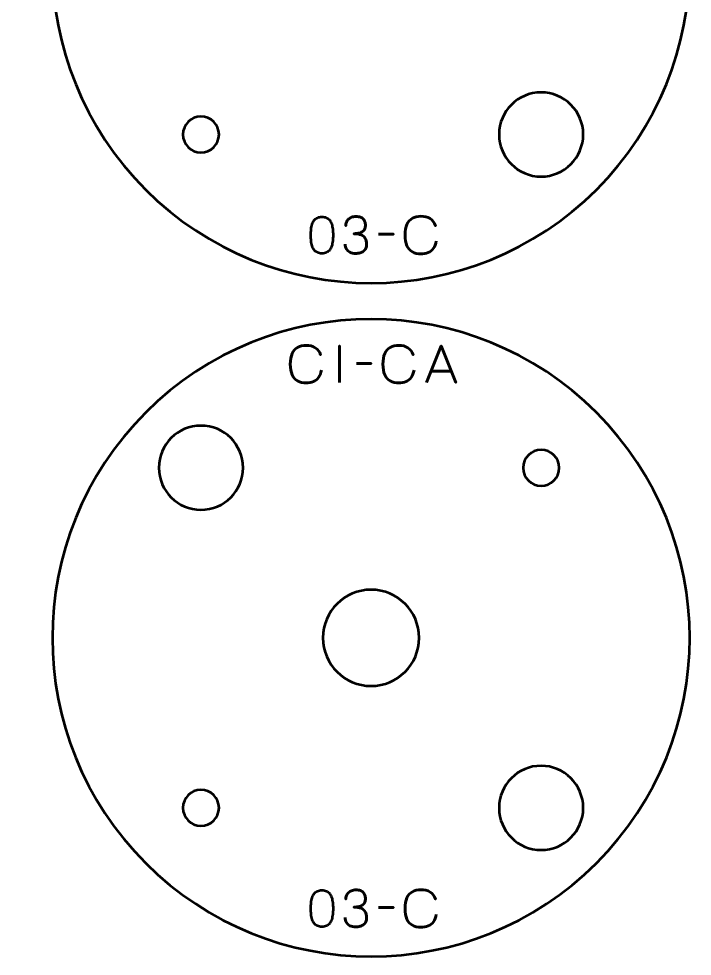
# Model space of a CAD drawing. Header units: centimetres. Extents: x -21 to 0, y -29.7 to 0.
# Drawn here: x -17.23 to -11.63, y -22.7 to -14.9 of the extents above; entities that cross this region are included whole.
import ezdxf

# ---------------------------------------------------------------- set-up
doc = ezdxf.new("R2010")
doc.units = ezdxf.units.CM
doc.header["$MEASUREMENT"] = 0
doc.layers.add('Layer 1', color=7, linetype='Continuous')

msp = doc.modelspace()

# ---------------------------------------------------------------- linework, layer by layer
at = {"layer": 'Layer 1', "color": 1, "lineweight": 53}
msp.add_open_spline([(-21.00003, -29.19995), (-21.00003, -29.19995), (-21.00003, -0.49992), (-21.00003, -0.49992), (-21.00003, -0.49992), (-21.00003, -0.22295), (-20.77694, 0.00004), (-20.49994, 0.00004), (-20.49994, 0.00004), (-20.49994, 0.00004), (-0.50008, 0.00004), (-0.50008, 0.00004), (-0.50008, 0.00004), (-0.22294, 0.00004), (0.00002, -0.22295), (0.00002, -0.49992), (0.00002, -0.49992), (0.00002, -0.49992), (0.00002, -29.19995), (0.00002, -29.19995), (0.00002, -29.19995), (0.00002, -29.47695), (-0.22294, -29.70004), (-0.50008, -29.70004), (-0.50008, -29.70004), (-0.50008, -29.70004), (-20.49994, -29.70004), (-20.49994, -29.70004), (-20.49994, -29.70004), (-20.77694, -29.70004), (-21.00003, -29.47695), (-21.00003, -29.19995)], degree=3, knots=[0, 0, 0, 0, 0.125, 0.125, 0.125, 0.125, 0.25, 0.25, 0.25, 0.25, 0.375, 0.375, 0.375, 0.375, 0.5, 0.5, 0.5, 0.5, 0.625, 0.625, 0.625, 0.625, 0.75, 0.75, 0.75, 0.75, 0.875, 0.875, 0.875, 0.875, 1, 1, 1, 1], dxfattribs=at)
at = {"layer": 'Layer 1', "color": 3, "lineweight": 53}
for points in [[(-12.42613, -12.57621), (-11.39143, -13.61091), (-11.39143, -15.28915), (-12.42616, -16.32388), (-12.42616, -16.32388), (-13.46086, -17.35858), (-15.1391, -17.35858), (-16.1738, -16.32388), (-16.1738, -16.32388), (-17.20852, -15.28915), (-17.20852, -13.61091), (-16.17382, -12.57621), (-16.17382, -12.57621), (-15.1391, -11.54148), (-13.46086, -11.54148), (-12.42613, -12.57621)], [(-12.42613, -18.17621), (-11.39143, -19.21091), (-11.39143, -20.88915), (-12.42616, -21.92388), (-12.42616, -21.92388), (-13.46086, -22.95858), (-15.1391, -22.95858), (-16.1738, -21.92388), (-16.1738, -21.92388), (-17.20852, -20.88915), (-17.20852, -19.21091), (-16.17382, -18.17621), (-16.17382, -18.17621), (-15.1391, -17.14148), (-13.46086, -17.14148), (-12.42613, -18.17621)]]:
    msp.add_open_spline(points, degree=3, knots=[0, 0, 0, 0, 0.25, 0.25, 0.25, 0.25, 0.5, 0.5, 0.5, 0.5, 0.75, 0.75, 0.75, 0.75, 1, 1, 1, 1], dxfattribs=at)
at = {"layer": 'Layer 1', "lineweight": 53}
for points in [[(-12.88577, -15.51423), (-12.69249, -15.51423), (-12.53575, -15.67097), (-12.53575, -15.86424), (-12.53575, -15.86424), (-12.53575, -16.05752), (-12.69249, -16.21426), (-12.88577, -16.21426), (-12.88577, -16.21426), (-13.07904, -16.21426), (-13.23578, -16.05752), (-13.23578, -15.86424), (-13.23578, -15.86424), (-13.23578, -15.67097), (-13.07904, -15.51423), (-12.88577, -15.51423)], [(-15.71419, -15.71424), (-15.63136, -15.71424), (-15.56419, -15.78141), (-15.56419, -15.86424), (-15.56419, -15.86424), (-15.56419, -15.94707), (-15.63136, -16.01424), (-15.71419, -16.01424), (-15.71419, -16.01424), (-15.79702, -16.01424), (-15.86419, -15.94707), (-15.86419, -15.86424), (-15.86419, -15.86424), (-15.86419, -15.78141), (-15.79702, -15.71424), (-15.71419, -15.71424)], [(-15.71419, -18.2858), (-15.52092, -18.2858), (-15.36418, -18.44254), (-15.36418, -18.63582), (-15.36418, -18.63582), (-15.36418, -18.82909), (-15.52092, -18.98583), (-15.71419, -18.98583), (-15.71419, -18.98583), (-15.90747, -18.98583), (-16.06421, -18.82909), (-16.06421, -18.63582), (-16.06421, -18.63582), (-16.06421, -18.44254), (-15.90747, -18.2858), (-15.71419, -18.2858)], [(-15.71419, -18.2858), (-15.52092, -18.2858), (-15.36418, -18.44254), (-15.36418, -18.63582), (-15.36418, -18.63582), (-15.36418, -18.82909), (-15.52092, -18.98583), (-15.71419, -18.98583), (-15.71419, -18.98583), (-15.90747, -18.98583), (-16.06421, -18.82909), (-16.06421, -18.63582), (-16.06421, -18.63582), (-16.06421, -18.44254), (-15.90747, -18.2858), (-15.71419, -18.2858)], [(-12.88576, -18.48582), (-12.80293, -18.48582), (-12.73576, -18.55299), (-12.73576, -18.63582), (-12.73576, -18.63582), (-12.73576, -18.71865), (-12.80293, -18.78582), (-12.88576, -18.78582), (-12.88576, -18.78582), (-12.96859, -18.78582), (-13.03576, -18.71865), (-13.03576, -18.63582), (-13.03576, -18.63582), (-13.03576, -18.55299), (-12.96859, -18.48582), (-12.88576, -18.48582)], [(-14.29998, -19.65001), (-14.0791, -19.65001), (-13.89997, -19.82914), (-13.89997, -20.05001), (-13.89997, -20.05001), (-13.89997, -20.27089), (-14.0791, -20.45002), (-14.29998, -20.45002), (-14.29998, -20.45002), (-14.52086, -20.45002), (-14.69998, -20.27089), (-14.69998, -20.05001), (-14.69998, -20.05001), (-14.69998, -19.82914), (-14.52086, -19.65001), (-14.29998, -19.65001)], [(-12.88577, -21.11423), (-12.69249, -21.11423), (-12.53575, -21.27097), (-12.53575, -21.46424), (-12.53575, -21.46424), (-12.53575, -21.65752), (-12.69249, -21.81426), (-12.88577, -21.81426), (-12.88577, -21.81426), (-13.07904, -21.81426), (-13.23578, -21.65752), (-13.23578, -21.46424), (-13.23578, -21.46424), (-13.23578, -21.27097), (-13.07904, -21.11423), (-12.88577, -21.11423)], [(-15.71419, -21.31424), (-15.63136, -21.31424), (-15.56419, -21.38141), (-15.56419, -21.46424), (-15.56419, -21.46424), (-15.56419, -21.54707), (-15.63136, -21.61424), (-15.71419, -21.61424), (-15.71419, -21.61424), (-15.79702, -21.61424), (-15.86419, -21.54707), (-15.86419, -21.46424), (-15.86419, -21.46424), (-15.86419, -21.38141), (-15.79702, -21.31424), (-15.71419, -21.31424)]]:
    msp.add_open_spline(points, degree=3, knots=[0, 0, 0, 0, 0.25, 0.25, 0.25, 0.25, 0.5, 0.5, 0.5, 0.5, 0.75, 0.75, 0.75, 0.75, 1, 1, 1, 1], dxfattribs=at)
at = {"layer": 'Layer 1', "color": 5, "lineweight": 53}
for points, knots in [([(-14.70831, -16.85346), (-14.6935, -16.85339), (-14.68073, -16.85078), (-14.67007, -16.8457), (-14.67007, -16.8457), (-14.65949, -16.84062), (-14.65067, -16.83335), (-14.64362, -16.82411), (-14.64362, -16.82411), (-14.63663, -16.8148), (-14.63113, -16.80379), (-14.62704, -16.79109), (-14.62704, -16.79109), (-14.62301, -16.77839), (-14.62012, -16.76449), (-14.6185, -16.74925), (-14.6185, -16.74925), (-14.6168, -16.73401), (-14.61596, -16.71799), (-14.61603, -16.70106), (-14.61603, -16.70106), (-14.61596, -16.6842), (-14.6168, -16.66818), (-14.6185, -16.65301), (-14.6185, -16.65301), (-14.62012, -16.63784), (-14.62301, -16.62387), (-14.62704, -16.61117), (-14.62704, -16.61117), (-14.63113, -16.59854), (-14.63663, -16.58754), (-14.64362, -16.57815), (-14.64362, -16.57815), (-14.65067, -16.56884), (-14.65949, -16.56157), (-14.67007, -16.55649), (-14.67007, -16.55649), (-14.68073, -16.55134), (-14.6935, -16.54873), (-14.70831, -16.54866), (-14.70831, -16.54866), (-14.72313, -16.54873), (-14.7359, -16.55134), (-14.74656, -16.55649), (-14.74656, -16.55649), (-14.75714, -16.56157), (-14.76596, -16.56884), (-14.77301, -16.57815), (-14.77301, -16.57815), (-14.78, -16.58754), (-14.7855, -16.59854), (-14.78959, -16.61117), (-14.78959, -16.61117), (-14.79362, -16.62387), (-14.79651, -16.63784), (-14.79813, -16.65301), (-14.79813, -16.65301), (-14.79982, -16.66818), (-14.80067, -16.6842), (-14.8006, -16.70106), (-14.8006, -16.70106), (-14.80067, -16.71799), (-14.79982, -16.73401), (-14.79813, -16.74925), (-14.79813, -16.74925), (-14.79651, -16.76449), (-14.79362, -16.77839), (-14.78959, -16.79109), (-14.78959, -16.79109), (-14.7855, -16.80379), (-14.78, -16.8148), (-14.77301, -16.82411), (-14.77301, -16.82411), (-14.76596, -16.83335), (-14.75714, -16.84062), (-14.74656, -16.8457), (-14.74656, -16.8457), (-14.7359, -16.85078), (-14.72313, -16.85339), (-14.70831, -16.85346)], [0, 0, 0, 0, 0.05, 0.05, 0.05, 0.05, 0.1, 0.1, 0.1, 0.1, 0.15, 0.15, 0.15, 0.15, 0.2, 0.2, 0.2, 0.2, 0.25, 0.25, 0.25, 0.25, 0.3, 0.3, 0.3, 0.3, 0.35, 0.35, 0.35, 0.35, 0.4, 0.4, 0.4, 0.4, 0.45, 0.45, 0.45, 0.45, 0.5, 0.5, 0.5, 0.5, 0.55, 0.55, 0.55, 0.55, 0.6, 0.6, 0.6, 0.6, 0.65, 0.65, 0.65, 0.65, 0.7, 0.7, 0.7, 0.7, 0.75, 0.75, 0.75, 0.75, 0.8, 0.8, 0.8, 0.8, 0.85, 0.85, 0.85, 0.85, 0.9, 0.9, 0.9, 0.9, 0.95, 0.95, 0.95, 0.95, 1, 1, 1, 1]), ([(-14.70831, -16.85346), (-14.6935, -16.85339), (-14.68073, -16.85078), (-14.67007, -16.8457), (-14.67007, -16.8457), (-14.65949, -16.84062), (-14.65067, -16.83335), (-14.64362, -16.82411), (-14.64362, -16.82411), (-14.63663, -16.8148), (-14.63113, -16.80379), (-14.62704, -16.79109), (-14.62704, -16.79109), (-14.62301, -16.77839), (-14.62012, -16.76449), (-14.6185, -16.74925), (-14.6185, -16.74925), (-14.6168, -16.73401), (-14.61596, -16.71799), (-14.61603, -16.70106), (-14.61603, -16.70106), (-14.61596, -16.6842), (-14.6168, -16.66818), (-14.6185, -16.65301), (-14.6185, -16.65301), (-14.62012, -16.63784), (-14.62301, -16.62387), (-14.62704, -16.61117), (-14.62704, -16.61117), (-14.63113, -16.59854), (-14.63663, -16.58754), (-14.64362, -16.57815), (-14.64362, -16.57815), (-14.65067, -16.56884), (-14.65949, -16.56157), (-14.67007, -16.55649), (-14.67007, -16.55649), (-14.68073, -16.55134), (-14.6935, -16.54873), (-14.70831, -16.54866), (-14.70831, -16.54866), (-14.72313, -16.54873), (-14.7359, -16.55134), (-14.74656, -16.55649), (-14.74656, -16.55649), (-14.75714, -16.56157), (-14.76596, -16.56884), (-14.77301, -16.57815), (-14.77301, -16.57815), (-14.78, -16.58754), (-14.7855, -16.59854), (-14.78959, -16.61117), (-14.78959, -16.61117), (-14.79362, -16.62387), (-14.79651, -16.63784), (-14.79813, -16.65301), (-14.79813, -16.65301), (-14.79982, -16.66818), (-14.80067, -16.6842), (-14.8006, -16.70106), (-14.8006, -16.70106), (-14.80067, -16.71799), (-14.79982, -16.73401), (-14.79813, -16.74925), (-14.79813, -16.74925), (-14.79651, -16.76449), (-14.79362, -16.77839), (-14.78959, -16.79109), (-14.78959, -16.79109), (-14.7855, -16.80379), (-14.78, -16.8148), (-14.77301, -16.82411), (-14.77301, -16.82411), (-14.76596, -16.83335), (-14.75714, -16.84062), (-14.74656, -16.8457), (-14.74656, -16.8457), (-14.7359, -16.85078), (-14.72313, -16.85339), (-14.70831, -16.85346)], [0, 0, 0, 0, 0.05, 0.05, 0.05, 0.05, 0.1, 0.1, 0.1, 0.1, 0.15, 0.15, 0.15, 0.15, 0.2, 0.2, 0.2, 0.2, 0.25, 0.25, 0.25, 0.25, 0.3, 0.3, 0.3, 0.3, 0.35, 0.35, 0.35, 0.35, 0.4, 0.4, 0.4, 0.4, 0.45, 0.45, 0.45, 0.45, 0.5, 0.5, 0.5, 0.5, 0.55, 0.55, 0.55, 0.55, 0.6, 0.6, 0.6, 0.6, 0.65, 0.65, 0.65, 0.65, 0.7, 0.7, 0.7, 0.7, 0.75, 0.75, 0.75, 0.75, 0.8, 0.8, 0.8, 0.8, 0.85, 0.85, 0.85, 0.85, 0.9, 0.9, 0.9, 0.9, 0.95, 0.95, 0.95, 0.95, 1, 1, 1, 1]), ([(-14.5157, -16.77684), (-14.51563, -16.79208), (-14.5121, -16.80534), (-14.50512, -16.81684), (-14.50512, -16.81684), (-14.49813, -16.82827), (-14.48818, -16.83723), (-14.4752, -16.84365), (-14.4752, -16.84365), (-14.46222, -16.85007), (-14.44663, -16.85332), (-14.42849, -16.85346), (-14.42849, -16.85346), (-14.41488, -16.85346), (-14.40253, -16.85205), (-14.39131, -16.84909), (-14.39131, -16.84909), (-14.38016, -16.84612), (-14.37057, -16.84154), (-14.36245, -16.83526), (-14.36245, -16.83526), (-14.35434, -16.82898), (-14.34813, -16.82086), (-14.34369, -16.81099), (-14.34369, -16.81099), (-14.33931, -16.80104), (-14.33713, -16.78911), (-14.33706, -16.77514), (-14.33706, -16.77514), (-14.33698, -16.75652), (-14.34079, -16.74078), (-14.34834, -16.72801), (-14.34834, -16.72801), (-14.35589, -16.71524), (-14.36761, -16.70565), (-14.38334, -16.69909), (-14.38334, -16.69909), (-14.39907, -16.69252), (-14.41925, -16.68921), (-14.44373, -16.68921), (-14.44373, -16.68921), (-14.42546, -16.68928), (-14.41015, -16.68759), (-14.39766, -16.68413), (-14.39766, -16.68413), (-14.38524, -16.68067), (-14.3753, -16.6758), (-14.36782, -16.66945), (-14.36782, -16.66945), (-14.36034, -16.66317), (-14.35491, -16.65569), (-14.35166, -16.64709), (-14.35166, -16.64709), (-14.34834, -16.63855), (-14.34672, -16.62917), (-14.34679, -16.61894), (-14.34679, -16.61894), (-14.34672, -16.6087), (-14.34813, -16.59925), (-14.35095, -16.5905), (-14.35095, -16.5905), (-14.35371, -16.58175), (-14.35822, -16.57406), (-14.36436, -16.5675), (-14.36436, -16.5675), (-14.3705, -16.56094), (-14.37861, -16.55579), (-14.38856, -16.55212), (-14.38856, -16.55212), (-14.39858, -16.54845), (-14.41079, -16.54662), (-14.42511, -16.54655), (-14.42511, -16.54655), (-14.43936, -16.54662), (-14.45185, -16.54873), (-14.46243, -16.55283), (-14.46243, -16.55283), (-14.47309, -16.55692), (-14.48183, -16.56249), (-14.48889, -16.56962), (-14.48889, -16.56962), (-14.49587, -16.57674), (-14.5011, -16.58486), (-14.50455, -16.59403), (-14.50455, -16.59403), (-14.50808, -16.6032), (-14.50977, -16.61294), (-14.50977, -16.62317), (-14.50977, -16.62317), (-14.50977, -16.61294), (-14.50808, -16.6032), (-14.50455, -16.59403), (-14.50455, -16.59403), (-14.5011, -16.58486), (-14.49587, -16.57674), (-14.48889, -16.56962), (-14.48889, -16.56962), (-14.48183, -16.56249), (-14.47309, -16.55692), (-14.46243, -16.55283), (-14.46243, -16.55283), (-14.45185, -16.54873), (-14.43936, -16.54662), (-14.42511, -16.54655), (-14.42511, -16.54655), (-14.41079, -16.54662), (-14.39858, -16.54845), (-14.38856, -16.55212), (-14.38856, -16.55212), (-14.37861, -16.55579), (-14.3705, -16.56094), (-14.36436, -16.5675), (-14.36436, -16.5675), (-14.35822, -16.57406), (-14.35371, -16.58175), (-14.35095, -16.5905), (-14.35095, -16.5905), (-14.34813, -16.59925), (-14.34672, -16.6087), (-14.34679, -16.61894), (-14.34679, -16.61894), (-14.34672, -16.62917), (-14.34834, -16.63855), (-14.35166, -16.64709), (-14.35166, -16.64709), (-14.35491, -16.65569), (-14.36034, -16.66317), (-14.36782, -16.66945), (-14.36782, -16.66945), (-14.3753, -16.6758), (-14.38524, -16.68067), (-14.39766, -16.68413), (-14.39766, -16.68413), (-14.41015, -16.68759), (-14.42546, -16.68928), (-14.44373, -16.68921), (-14.44373, -16.68921), (-14.41925, -16.68921), (-14.39907, -16.69252), (-14.38334, -16.69909), (-14.38334, -16.69909), (-14.36761, -16.70565), (-14.35589, -16.71524), (-14.34834, -16.72801), (-14.34834, -16.72801), (-14.34079, -16.74078), (-14.33698, -16.75652), (-14.33706, -16.77514), (-14.33706, -16.77514), (-14.33713, -16.78911), (-14.33931, -16.80104), (-14.34369, -16.81099), (-14.34369, -16.81099), (-14.34813, -16.82086), (-14.35434, -16.82898), (-14.36245, -16.83526), (-14.36245, -16.83526), (-14.37057, -16.84154), (-14.38016, -16.84612), (-14.39131, -16.84909), (-14.39131, -16.84909), (-14.40253, -16.85205), (-14.41488, -16.85346), (-14.42849, -16.85346), (-14.42849, -16.85346), (-14.44663, -16.85332), (-14.46222, -16.85007), (-14.4752, -16.84365), (-14.4752, -16.84365), (-14.48818, -16.83723), (-14.49813, -16.82827), (-14.50512, -16.81684), (-14.50512, -16.81684), (-14.5121, -16.80534), (-14.51563, -16.79208), (-14.5157, -16.77684)], [0, 0, 0, 0, 0.0227273, 0.0227273, 0.0227273, 0.0227273, 0.0454545, 0.0454545, 0.0454545, 0.0454545, 0.0681818, 0.0681818, 0.0681818, 0.0681818, 0.0909091, 0.0909091, 0.0909091, 0.0909091, 0.1136364, 0.1136364, 0.1136364, 0.1136364, 0.1363636, 0.1363636, 0.1363636, 0.1363636, 0.1590909, 0.1590909, 0.1590909, 0.1590909, 0.1818182, 0.1818182, 0.1818182, 0.1818182, 0.2045455, 0.2045455, 0.2045455, 0.2045455, 0.2272727, 0.2272727, 0.2272727, 0.2272727, 0.25, 0.25, 0.25, 0.25, 0.2727273, 0.2727273, 0.2727273, 0.2727273, 0.2954545, 0.2954545, 0.2954545, 0.2954545, 0.3181818, 0.3181818, 0.3181818, 0.3181818, 0.3409091, 0.3409091, 0.3409091, 0.3409091, 0.3636364, 0.3636364, 0.3636364, 0.3636364, 0.3863636, 0.3863636, 0.3863636, 0.3863636, 0.4090909, 0.4090909, 0.4090909, 0.4090909, 0.4318182, 0.4318182, 0.4318182, 0.4318182, 0.4545455, 0.4545455, 0.4545455, 0.4545455, 0.4772727, 0.4772727, 0.4772727, 0.4772727, 0.5, 0.5, 0.5, 0.5, 0.5227273, 0.5227273, 0.5227273, 0.5227273, 0.5454545, 0.5454545, 0.5454545, 0.5454545, 0.5681818, 0.5681818, 0.5681818, 0.5681818, 0.5909091, 0.5909091, 0.5909091, 0.5909091, 0.6136364, 0.6136364, 0.6136364, 0.6136364, 0.6363636, 0.6363636, 0.6363636, 0.6363636, 0.6590909, 0.6590909, 0.6590909, 0.6590909, 0.6818182, 0.6818182, 0.6818182, 0.6818182, 0.7045455, 0.7045455, 0.7045455, 0.7045455, 0.7272727, 0.7272727, 0.7272727, 0.7272727, 0.75, 0.75, 0.75, 0.75, 0.7727273, 0.7727273, 0.7727273, 0.7727273, 0.7954545, 0.7954545, 0.7954545, 0.7954545, 0.8181818, 0.8181818, 0.8181818, 0.8181818, 0.8409091, 0.8409091, 0.8409091, 0.8409091, 0.8636364, 0.8636364, 0.8636364, 0.8636364, 0.8863636, 0.8863636, 0.8863636, 0.8863636, 0.9090909, 0.9090909, 0.9090909, 0.9090909, 0.9318182, 0.9318182, 0.9318182, 0.9318182, 0.9545455, 0.9545455, 0.9545455, 0.9545455, 0.9772727, 0.9772727, 0.9772727, 0.9772727, 1, 1, 1, 1]), ([(-13.75794, -16.75101), (-13.76246, -16.77521), (-13.77036, -16.79518), (-13.78144, -16.81084), (-13.78144, -16.81084), (-13.79258, -16.82644), (-13.80684, -16.83801), (-13.82419, -16.84556), (-13.82419, -16.84556), (-13.84148, -16.85311), (-13.8618, -16.85692), (-13.88494, -16.85685), (-13.88494, -16.85685), (-13.91309, -16.85692), (-13.93701, -16.85148), (-13.95663, -16.84041), (-13.95663, -16.84041), (-13.97624, -16.8294), (-13.9912, -16.8124), (-14.0015, -16.78933), (-14.0015, -16.78933), (-14.0118, -16.76625), (-14.01695, -16.73669), (-14.01702, -16.70064), (-14.01702, -16.70064), (-14.01695, -16.66473), (-14.0118, -16.63523), (-14.0015, -16.61216), (-14.0015, -16.61216), (-13.9912, -16.58909), (-13.97624, -16.57202), (-13.95663, -16.56094), (-13.95663, -16.56094), (-13.93701, -16.54986), (-13.91309, -16.54436), (-13.88494, -16.54443), (-13.88494, -16.54443), (-13.85481, -16.54436), (-13.82956, -16.55078), (-13.80924, -16.56369), (-13.80924, -16.56369), (-13.78899, -16.5766), (-13.7741, -16.59657), (-13.76472, -16.62359), (-13.76472, -16.62359), (-13.7741, -16.59657), (-13.78899, -16.5766), (-13.80924, -16.56369), (-13.80924, -16.56369), (-13.82956, -16.55078), (-13.85481, -16.54436), (-13.88494, -16.54443), (-13.88494, -16.54443), (-13.91309, -16.54436), (-13.93701, -16.54986), (-13.95663, -16.56094), (-13.95663, -16.56094), (-13.97624, -16.57202), (-13.9912, -16.58909), (-14.0015, -16.61216), (-14.0015, -16.61216), (-14.0118, -16.63523), (-14.01695, -16.66473), (-14.01702, -16.70064), (-14.01702, -16.70064), (-14.01695, -16.73669), (-14.0118, -16.76625), (-14.0015, -16.78933), (-14.0015, -16.78933), (-13.9912, -16.8124), (-13.97624, -16.8294), (-13.95663, -16.84041), (-13.95663, -16.84041), (-13.93701, -16.85148), (-13.91309, -16.85692), (-13.88494, -16.85685), (-13.88494, -16.85685), (-13.8618, -16.85692), (-13.84148, -16.85311), (-13.82419, -16.84556), (-13.82419, -16.84556), (-13.80684, -16.83801), (-13.79258, -16.82644), (-13.78144, -16.81084), (-13.78144, -16.81084), (-13.77036, -16.79518), (-13.76246, -16.77521), (-13.75794, -16.75101)], [0, 0, 0, 0, 0.0454545, 0.0454545, 0.0454545, 0.0454545, 0.0909091, 0.0909091, 0.0909091, 0.0909091, 0.1363636, 0.1363636, 0.1363636, 0.1363636, 0.1818182, 0.1818182, 0.1818182, 0.1818182, 0.2272727, 0.2272727, 0.2272727, 0.2272727, 0.2727273, 0.2727273, 0.2727273, 0.2727273, 0.3181818, 0.3181818, 0.3181818, 0.3181818, 0.3636364, 0.3636364, 0.3636364, 0.3636364, 0.4090909, 0.4090909, 0.4090909, 0.4090909, 0.4545455, 0.4545455, 0.4545455, 0.4545455, 0.5, 0.5, 0.5, 0.5, 0.5454545, 0.5454545, 0.5454545, 0.5454545, 0.5909091, 0.5909091, 0.5909091, 0.5909091, 0.6363636, 0.6363636, 0.6363636, 0.6363636, 0.6818182, 0.6818182, 0.6818182, 0.6818182, 0.7272727, 0.7272727, 0.7272727, 0.7272727, 0.7727273, 0.7727273, 0.7727273, 0.7727273, 0.8181818, 0.8181818, 0.8181818, 0.8181818, 0.8636364, 0.8636364, 0.8636364, 0.8636364, 0.9090909, 0.9090909, 0.9090909, 0.9090909, 0.9545455, 0.9545455, 0.9545455, 0.9545455, 1, 1, 1, 1]), ([(-14.23715, -16.69386), (-14.23715, -16.69386), (-14.11396, -16.69386), (-14.11396, -16.69386), (-14.11396, -16.69386), (-14.11396, -16.69386), (-14.23715, -16.69386), (-14.23715, -16.69386)], [0, 0, 0, 0, 0.5, 0.5, 0.5, 0.5, 1, 1, 1, 1]), ([(-14.7122, -17.82491), (-14.71672, -17.84911), (-14.72462, -17.86908), (-14.7357, -17.88474), (-14.7357, -17.88474), (-14.74684, -17.90034), (-14.7611, -17.91191), (-14.77845, -17.91946), (-14.77845, -17.91946), (-14.79574, -17.92701), (-14.81606, -17.93082), (-14.8392, -17.93075), (-14.8392, -17.93075), (-14.86735, -17.93082), (-14.89127, -17.92538), (-14.91089, -17.91431), (-14.91089, -17.91431), (-14.9305, -17.9033), (-14.94546, -17.8863), (-14.95576, -17.86323), (-14.95576, -17.86323), (-14.96606, -17.84015), (-14.97121, -17.81059), (-14.97128, -17.77454), (-14.97128, -17.77454), (-14.97121, -17.73863), (-14.96606, -17.70913), (-14.95576, -17.68606), (-14.95576, -17.68606), (-14.94546, -17.66299), (-14.9305, -17.64592), (-14.91089, -17.63484), (-14.91089, -17.63484), (-14.89127, -17.62376), (-14.86735, -17.61826), (-14.8392, -17.61833), (-14.8392, -17.61833), (-14.80907, -17.61826), (-14.78382, -17.62468), (-14.7635, -17.63759), (-14.7635, -17.63759), (-14.74325, -17.6505), (-14.72836, -17.67047), (-14.71898, -17.69749), (-14.71898, -17.69749), (-14.72836, -17.67047), (-14.74325, -17.6505), (-14.7635, -17.63759), (-14.7635, -17.63759), (-14.78382, -17.62468), (-14.80907, -17.61826), (-14.8392, -17.61833), (-14.8392, -17.61833), (-14.86735, -17.61826), (-14.89127, -17.62376), (-14.91089, -17.63484), (-14.91089, -17.63484), (-14.9305, -17.64592), (-14.94546, -17.66299), (-14.95576, -17.68606), (-14.95576, -17.68606), (-14.96606, -17.70913), (-14.97121, -17.73863), (-14.97128, -17.77454), (-14.97128, -17.77454), (-14.97121, -17.81059), (-14.96606, -17.84015), (-14.95576, -17.86323), (-14.95576, -17.86323), (-14.94546, -17.8863), (-14.9305, -17.9033), (-14.91089, -17.91431), (-14.91089, -17.91431), (-14.89127, -17.92538), (-14.86735, -17.93082), (-14.8392, -17.93075), (-14.8392, -17.93075), (-14.81606, -17.93082), (-14.79574, -17.92701), (-14.77845, -17.91946), (-14.77845, -17.91946), (-14.7611, -17.91191), (-14.74684, -17.90034), (-14.7357, -17.88474), (-14.7357, -17.88474), (-14.72462, -17.86908), (-14.71672, -17.84911), (-14.7122, -17.82491)], [0, 0, 0, 0, 0.0454545, 0.0454545, 0.0454545, 0.0454545, 0.0909091, 0.0909091, 0.0909091, 0.0909091, 0.1363636, 0.1363636, 0.1363636, 0.1363636, 0.1818182, 0.1818182, 0.1818182, 0.1818182, 0.2272727, 0.2272727, 0.2272727, 0.2272727, 0.2727273, 0.2727273, 0.2727273, 0.2727273, 0.3181818, 0.3181818, 0.3181818, 0.3181818, 0.3636364, 0.3636364, 0.3636364, 0.3636364, 0.4090909, 0.4090909, 0.4090909, 0.4090909, 0.4545455, 0.4545455, 0.4545455, 0.4545455, 0.5, 0.5, 0.5, 0.5, 0.5454545, 0.5454545, 0.5454545, 0.5454545, 0.5909091, 0.5909091, 0.5909091, 0.5909091, 0.6363636, 0.6363636, 0.6363636, 0.6363636, 0.6818182, 0.6818182, 0.6818182, 0.6818182, 0.7272727, 0.7272727, 0.7272727, 0.7272727, 0.7727273, 0.7727273, 0.7727273, 0.7727273, 0.8181818, 0.8181818, 0.8181818, 0.8181818, 0.8636364, 0.8636364, 0.8636364, 0.8636364, 0.9090909, 0.9090909, 0.9090909, 0.9090909, 0.9545455, 0.9545455, 0.9545455, 0.9545455, 1, 1, 1, 1]), ([(-13.94216, -17.82491), (-13.94668, -17.84911), (-13.95458, -17.86908), (-13.96566, -17.88474), (-13.96566, -17.88474), (-13.9768, -17.90034), (-13.99106, -17.91191), (-14.00841, -17.91946), (-14.00841, -17.91946), (-14.0257, -17.92701), (-14.04602, -17.93082), (-14.06916, -17.93075), (-14.06916, -17.93075), (-14.09731, -17.93082), (-14.12123, -17.92538), (-14.14085, -17.91431), (-14.14085, -17.91431), (-14.16046, -17.9033), (-14.17542, -17.8863), (-14.18572, -17.86323), (-14.18572, -17.86323), (-14.19602, -17.84015), (-14.20117, -17.81059), (-14.20124, -17.77454), (-14.20124, -17.77454), (-14.20117, -17.73863), (-14.19602, -17.70913), (-14.18572, -17.68606), (-14.18572, -17.68606), (-14.17542, -17.66299), (-14.16046, -17.64592), (-14.14085, -17.63484), (-14.14085, -17.63484), (-14.12123, -17.62376), (-14.09731, -17.61826), (-14.06916, -17.61833), (-14.06916, -17.61833), (-14.03903, -17.61826), (-14.01378, -17.62468), (-13.99346, -17.63759), (-13.99346, -17.63759), (-13.97321, -17.6505), (-13.95832, -17.67047), (-13.94894, -17.69749), (-13.94894, -17.69749), (-13.95832, -17.67047), (-13.97321, -17.6505), (-13.99346, -17.63759), (-13.99346, -17.63759), (-14.01378, -17.62468), (-14.03903, -17.61826), (-14.06916, -17.61833), (-14.06916, -17.61833), (-14.09731, -17.61826), (-14.12123, -17.62376), (-14.14085, -17.63484), (-14.14085, -17.63484), (-14.16046, -17.64592), (-14.17542, -17.66299), (-14.18572, -17.68606), (-14.18572, -17.68606), (-14.19602, -17.70913), (-14.20117, -17.73863), (-14.20124, -17.77454), (-14.20124, -17.77454), (-14.20117, -17.81059), (-14.19602, -17.84015), (-14.18572, -17.86323), (-14.18572, -17.86323), (-14.17542, -17.8863), (-14.16046, -17.9033), (-14.14085, -17.91431), (-14.14085, -17.91431), (-14.12123, -17.92538), (-14.09731, -17.93082), (-14.06916, -17.93075), (-14.06916, -17.93075), (-14.04602, -17.93082), (-14.0257, -17.92701), (-14.00841, -17.91946), (-14.00841, -17.91946), (-13.99106, -17.91191), (-13.9768, -17.90034), (-13.96566, -17.88474), (-13.96566, -17.88474), (-13.95458, -17.86908), (-13.94668, -17.84911), (-13.94216, -17.82491)], [0, 0, 0, 0, 0.0454545, 0.0454545, 0.0454545, 0.0454545, 0.0909091, 0.0909091, 0.0909091, 0.0909091, 0.1363636, 0.1363636, 0.1363636, 0.1363636, 0.1818182, 0.1818182, 0.1818182, 0.1818182, 0.2272727, 0.2272727, 0.2272727, 0.2272727, 0.2727273, 0.2727273, 0.2727273, 0.2727273, 0.3181818, 0.3181818, 0.3181818, 0.3181818, 0.3636364, 0.3636364, 0.3636364, 0.3636364, 0.4090909, 0.4090909, 0.4090909, 0.4090909, 0.4545455, 0.4545455, 0.4545455, 0.4545455, 0.5, 0.5, 0.5, 0.5, 0.5454545, 0.5454545, 0.5454545, 0.5454545, 0.5909091, 0.5909091, 0.5909091, 0.5909091, 0.6363636, 0.6363636, 0.6363636, 0.6363636, 0.6818182, 0.6818182, 0.6818182, 0.6818182, 0.7272727, 0.7272727, 0.7272727, 0.7272727, 0.7727273, 0.7727273, 0.7727273, 0.7727273, 0.8181818, 0.8181818, 0.8181818, 0.8181818, 0.8636364, 0.8636364, 0.8636364, 0.8636364, 0.9090909, 0.9090909, 0.9090909, 0.9090909, 0.9545455, 0.9545455, 0.9545455, 0.9545455, 1, 1, 1, 1]), ([(-14.56234, -17.92736), (-14.56234, -17.92736), (-14.56234, -17.62214), (-14.56234, -17.62214), (-14.56234, -17.62214), (-14.56234, -17.62214), (-14.56234, -17.92736), (-14.56234, -17.92736)], [0, 0, 0, 0, 0.5, 0.5, 0.5, 0.5, 1, 1, 1, 1]), ([(-13.83802, -17.92736), (-13.83802, -17.92736), (-13.71695, -17.62214), (-13.71695, -17.62214), (-13.71695, -17.62214), (-13.71695, -17.62214), (-13.59545, -17.92736), (-13.59545, -17.92736), (-13.59545, -17.92736), (-13.59545, -17.92736), (-13.71695, -17.62214), (-13.71695, -17.62214), (-13.71695, -17.62214), (-13.71695, -17.62214), (-13.83802, -17.92736), (-13.83802, -17.92736)], [0, 0, 0, 0, 0.25, 0.25, 0.25, 0.25, 0.5, 0.5, 0.5, 0.5, 0.75, 0.75, 0.75, 0.75, 1, 1, 1, 1]), ([(-14.42137, -17.76776), (-14.42137, -17.76776), (-14.29818, -17.76776), (-14.29818, -17.76776), (-14.29818, -17.76776), (-14.29818, -17.76776), (-14.42137, -17.76776), (-14.42137, -17.76776)], [0, 0, 0, 0, 0.5, 0.5, 0.5, 0.5, 1, 1, 1, 1]), ([(-13.79992, -17.83126), (-13.79992, -17.83126), (-13.63398, -17.83126), (-13.63398, -17.83126), (-13.63398, -17.83126), (-13.63398, -17.83126), (-13.79992, -17.83126), (-13.79992, -17.83126)], [0, 0, 0, 0, 0.5, 0.5, 0.5, 0.5, 1, 1, 1, 1]), ([(-14.70831, -22.45346), (-14.6935, -22.45339), (-14.68073, -22.45078), (-14.67007, -22.4457), (-14.67007, -22.4457), (-14.65949, -22.44062), (-14.65067, -22.43335), (-14.64362, -22.42411), (-14.64362, -22.42411), (-14.63663, -22.4148), (-14.63113, -22.40379), (-14.62704, -22.39109), (-14.62704, -22.39109), (-14.62301, -22.37839), (-14.62012, -22.36449), (-14.6185, -22.34925), (-14.6185, -22.34925), (-14.6168, -22.33401), (-14.61596, -22.31799), (-14.61603, -22.30106), (-14.61603, -22.30106), (-14.61596, -22.2842), (-14.6168, -22.26818), (-14.6185, -22.25301), (-14.6185, -22.25301), (-14.62012, -22.23784), (-14.62301, -22.22387), (-14.62704, -22.21117), (-14.62704, -22.21117), (-14.63113, -22.19854), (-14.63663, -22.18754), (-14.64362, -22.17815), (-14.64362, -22.17815), (-14.65067, -22.16884), (-14.65949, -22.16157), (-14.67007, -22.15649), (-14.67007, -22.15649), (-14.68073, -22.15134), (-14.6935, -22.14873), (-14.70831, -22.14866), (-14.70831, -22.14866), (-14.72313, -22.14873), (-14.7359, -22.15134), (-14.74656, -22.15649), (-14.74656, -22.15649), (-14.75714, -22.16157), (-14.76596, -22.16884), (-14.77301, -22.17815), (-14.77301, -22.17815), (-14.78, -22.18754), (-14.7855, -22.19854), (-14.78959, -22.21117), (-14.78959, -22.21117), (-14.79362, -22.22387), (-14.79651, -22.23784), (-14.79813, -22.25301), (-14.79813, -22.25301), (-14.79982, -22.26818), (-14.80067, -22.2842), (-14.8006, -22.30106), (-14.8006, -22.30106), (-14.80067, -22.31799), (-14.79982, -22.33401), (-14.79813, -22.34925), (-14.79813, -22.34925), (-14.79651, -22.36449), (-14.79362, -22.37839), (-14.78959, -22.39109), (-14.78959, -22.39109), (-14.7855, -22.40379), (-14.78, -22.4148), (-14.77301, -22.42411), (-14.77301, -22.42411), (-14.76596, -22.43335), (-14.75714, -22.44062), (-14.74656, -22.4457), (-14.74656, -22.4457), (-14.7359, -22.45078), (-14.72313, -22.45339), (-14.70831, -22.45346)], [0, 0, 0, 0, 0.05, 0.05, 0.05, 0.05, 0.1, 0.1, 0.1, 0.1, 0.15, 0.15, 0.15, 0.15, 0.2, 0.2, 0.2, 0.2, 0.25, 0.25, 0.25, 0.25, 0.3, 0.3, 0.3, 0.3, 0.35, 0.35, 0.35, 0.35, 0.4, 0.4, 0.4, 0.4, 0.45, 0.45, 0.45, 0.45, 0.5, 0.5, 0.5, 0.5, 0.55, 0.55, 0.55, 0.55, 0.6, 0.6, 0.6, 0.6, 0.65, 0.65, 0.65, 0.65, 0.7, 0.7, 0.7, 0.7, 0.75, 0.75, 0.75, 0.75, 0.8, 0.8, 0.8, 0.8, 0.85, 0.85, 0.85, 0.85, 0.9, 0.9, 0.9, 0.9, 0.95, 0.95, 0.95, 0.95, 1, 1, 1, 1]), ([(-14.70831, -22.45346), (-14.6935, -22.45339), (-14.68073, -22.45078), (-14.67007, -22.4457), (-14.67007, -22.4457), (-14.65949, -22.44062), (-14.65067, -22.43335), (-14.64362, -22.42411), (-14.64362, -22.42411), (-14.63663, -22.4148), (-14.63113, -22.40379), (-14.62704, -22.39109), (-14.62704, -22.39109), (-14.62301, -22.37839), (-14.62012, -22.36449), (-14.6185, -22.34925), (-14.6185, -22.34925), (-14.6168, -22.33401), (-14.61596, -22.31799), (-14.61603, -22.30106), (-14.61603, -22.30106), (-14.61596, -22.2842), (-14.6168, -22.26818), (-14.6185, -22.25301), (-14.6185, -22.25301), (-14.62012, -22.23784), (-14.62301, -22.22387), (-14.62704, -22.21117), (-14.62704, -22.21117), (-14.63113, -22.19854), (-14.63663, -22.18754), (-14.64362, -22.17815), (-14.64362, -22.17815), (-14.65067, -22.16884), (-14.65949, -22.16157), (-14.67007, -22.15649), (-14.67007, -22.15649), (-14.68073, -22.15134), (-14.6935, -22.14873), (-14.70831, -22.14866), (-14.70831, -22.14866), (-14.72313, -22.14873), (-14.7359, -22.15134), (-14.74656, -22.15649), (-14.74656, -22.15649), (-14.75714, -22.16157), (-14.76596, -22.16884), (-14.77301, -22.17815), (-14.77301, -22.17815), (-14.78, -22.18754), (-14.7855, -22.19854), (-14.78959, -22.21117), (-14.78959, -22.21117), (-14.79362, -22.22387), (-14.79651, -22.23784), (-14.79813, -22.25301), (-14.79813, -22.25301), (-14.79982, -22.26818), (-14.80067, -22.2842), (-14.8006, -22.30106), (-14.8006, -22.30106), (-14.80067, -22.31799), (-14.79982, -22.33401), (-14.79813, -22.34925), (-14.79813, -22.34925), (-14.79651, -22.36449), (-14.79362, -22.37839), (-14.78959, -22.39109), (-14.78959, -22.39109), (-14.7855, -22.40379), (-14.78, -22.4148), (-14.77301, -22.42411), (-14.77301, -22.42411), (-14.76596, -22.43335), (-14.75714, -22.44062), (-14.74656, -22.4457), (-14.74656, -22.4457), (-14.7359, -22.45078), (-14.72313, -22.45339), (-14.70831, -22.45346)], [0, 0, 0, 0, 0.05, 0.05, 0.05, 0.05, 0.1, 0.1, 0.1, 0.1, 0.15, 0.15, 0.15, 0.15, 0.2, 0.2, 0.2, 0.2, 0.25, 0.25, 0.25, 0.25, 0.3, 0.3, 0.3, 0.3, 0.35, 0.35, 0.35, 0.35, 0.4, 0.4, 0.4, 0.4, 0.45, 0.45, 0.45, 0.45, 0.5, 0.5, 0.5, 0.5, 0.55, 0.55, 0.55, 0.55, 0.6, 0.6, 0.6, 0.6, 0.65, 0.65, 0.65, 0.65, 0.7, 0.7, 0.7, 0.7, 0.75, 0.75, 0.75, 0.75, 0.8, 0.8, 0.8, 0.8, 0.85, 0.85, 0.85, 0.85, 0.9, 0.9, 0.9, 0.9, 0.95, 0.95, 0.95, 0.95, 1, 1, 1, 1]), ([(-14.5157, -22.37684), (-14.51563, -22.39208), (-14.5121, -22.40534), (-14.50512, -22.41684), (-14.50512, -22.41684), (-14.49813, -22.42827), (-14.48818, -22.43723), (-14.4752, -22.44365), (-14.4752, -22.44365), (-14.46222, -22.45007), (-14.44663, -22.45332), (-14.42849, -22.45346), (-14.42849, -22.45346), (-14.41488, -22.45346), (-14.40253, -22.45205), (-14.39131, -22.44909), (-14.39131, -22.44909), (-14.38016, -22.44612), (-14.37057, -22.44154), (-14.36245, -22.43526), (-14.36245, -22.43526), (-14.35434, -22.42898), (-14.34813, -22.42086), (-14.34369, -22.41099), (-14.34369, -22.41099), (-14.33931, -22.40104), (-14.33713, -22.38911), (-14.33706, -22.37514), (-14.33706, -22.37514), (-14.33698, -22.35652), (-14.34079, -22.34078), (-14.34834, -22.32801), (-14.34834, -22.32801), (-14.35589, -22.31524), (-14.36761, -22.30565), (-14.38334, -22.29909), (-14.38334, -22.29909), (-14.39907, -22.29252), (-14.41925, -22.28921), (-14.44373, -22.28921), (-14.44373, -22.28921), (-14.42546, -22.28928), (-14.41015, -22.28759), (-14.39766, -22.28413), (-14.39766, -22.28413), (-14.38524, -22.28067), (-14.3753, -22.2758), (-14.36782, -22.26945), (-14.36782, -22.26945), (-14.36034, -22.26317), (-14.35491, -22.25569), (-14.35166, -22.24709), (-14.35166, -22.24709), (-14.34834, -22.23855), (-14.34672, -22.22917), (-14.34679, -22.21894), (-14.34679, -22.21894), (-14.34672, -22.2087), (-14.34813, -22.19925), (-14.35095, -22.1905), (-14.35095, -22.1905), (-14.35371, -22.18175), (-14.35822, -22.17406), (-14.36436, -22.1675), (-14.36436, -22.1675), (-14.3705, -22.16094), (-14.37861, -22.15579), (-14.38856, -22.15212), (-14.38856, -22.15212), (-14.39858, -22.14845), (-14.41079, -22.14662), (-14.42511, -22.14655), (-14.42511, -22.14655), (-14.43936, -22.14662), (-14.45185, -22.14873), (-14.46243, -22.15283), (-14.46243, -22.15283), (-14.47309, -22.15692), (-14.48183, -22.16249), (-14.48889, -22.16962), (-14.48889, -22.16962), (-14.49587, -22.17674), (-14.5011, -22.18486), (-14.50455, -22.19403), (-14.50455, -22.19403), (-14.50808, -22.2032), (-14.50977, -22.21294), (-14.50977, -22.22317), (-14.50977, -22.22317), (-14.50977, -22.21294), (-14.50808, -22.2032), (-14.50455, -22.19403), (-14.50455, -22.19403), (-14.5011, -22.18486), (-14.49587, -22.17674), (-14.48889, -22.16962), (-14.48889, -22.16962), (-14.48183, -22.16249), (-14.47309, -22.15692), (-14.46243, -22.15283), (-14.46243, -22.15283), (-14.45185, -22.14873), (-14.43936, -22.14662), (-14.42511, -22.14655), (-14.42511, -22.14655), (-14.41079, -22.14662), (-14.39858, -22.14845), (-14.38856, -22.15212), (-14.38856, -22.15212), (-14.37861, -22.15579), (-14.3705, -22.16094), (-14.36436, -22.1675), (-14.36436, -22.1675), (-14.35822, -22.17406), (-14.35371, -22.18175), (-14.35095, -22.1905), (-14.35095, -22.1905), (-14.34813, -22.19925), (-14.34672, -22.2087), (-14.34679, -22.21894), (-14.34679, -22.21894), (-14.34672, -22.22917), (-14.34834, -22.23855), (-14.35166, -22.24709), (-14.35166, -22.24709), (-14.35491, -22.25569), (-14.36034, -22.26317), (-14.36782, -22.26945), (-14.36782, -22.26945), (-14.3753, -22.2758), (-14.38524, -22.28067), (-14.39766, -22.28413), (-14.39766, -22.28413), (-14.41015, -22.28759), (-14.42546, -22.28928), (-14.44373, -22.28921), (-14.44373, -22.28921), (-14.41925, -22.28921), (-14.39907, -22.29252), (-14.38334, -22.29909), (-14.38334, -22.29909), (-14.36761, -22.30565), (-14.35589, -22.31524), (-14.34834, -22.32801), (-14.34834, -22.32801), (-14.34079, -22.34078), (-14.33698, -22.35652), (-14.33706, -22.37514), (-14.33706, -22.37514), (-14.33713, -22.38911), (-14.33931, -22.40104), (-14.34369, -22.41099), (-14.34369, -22.41099), (-14.34813, -22.42086), (-14.35434, -22.42898), (-14.36245, -22.43526), (-14.36245, -22.43526), (-14.37057, -22.44154), (-14.38016, -22.44612), (-14.39131, -22.44909), (-14.39131, -22.44909), (-14.40253, -22.45205), (-14.41488, -22.45346), (-14.42849, -22.45346), (-14.42849, -22.45346), (-14.44663, -22.45332), (-14.46222, -22.45007), (-14.4752, -22.44365), (-14.4752, -22.44365), (-14.48818, -22.43723), (-14.49813, -22.42827), (-14.50512, -22.41684), (-14.50512, -22.41684), (-14.5121, -22.40534), (-14.51563, -22.39208), (-14.5157, -22.37684)], [0, 0, 0, 0, 0.0227273, 0.0227273, 0.0227273, 0.0227273, 0.0454545, 0.0454545, 0.0454545, 0.0454545, 0.0681818, 0.0681818, 0.0681818, 0.0681818, 0.0909091, 0.0909091, 0.0909091, 0.0909091, 0.1136364, 0.1136364, 0.1136364, 0.1136364, 0.1363636, 0.1363636, 0.1363636, 0.1363636, 0.1590909, 0.1590909, 0.1590909, 0.1590909, 0.1818182, 0.1818182, 0.1818182, 0.1818182, 0.2045455, 0.2045455, 0.2045455, 0.2045455, 0.2272727, 0.2272727, 0.2272727, 0.2272727, 0.25, 0.25, 0.25, 0.25, 0.2727273, 0.2727273, 0.2727273, 0.2727273, 0.2954545, 0.2954545, 0.2954545, 0.2954545, 0.3181818, 0.3181818, 0.3181818, 0.3181818, 0.3409091, 0.3409091, 0.3409091, 0.3409091, 0.3636364, 0.3636364, 0.3636364, 0.3636364, 0.3863636, 0.3863636, 0.3863636, 0.3863636, 0.4090909, 0.4090909, 0.4090909, 0.4090909, 0.4318182, 0.4318182, 0.4318182, 0.4318182, 0.4545455, 0.4545455, 0.4545455, 0.4545455, 0.4772727, 0.4772727, 0.4772727, 0.4772727, 0.5, 0.5, 0.5, 0.5, 0.5227273, 0.5227273, 0.5227273, 0.5227273, 0.5454545, 0.5454545, 0.5454545, 0.5454545, 0.5681818, 0.5681818, 0.5681818, 0.5681818, 0.5909091, 0.5909091, 0.5909091, 0.5909091, 0.6136364, 0.6136364, 0.6136364, 0.6136364, 0.6363636, 0.6363636, 0.6363636, 0.6363636, 0.6590909, 0.6590909, 0.6590909, 0.6590909, 0.6818182, 0.6818182, 0.6818182, 0.6818182, 0.7045455, 0.7045455, 0.7045455, 0.7045455, 0.7272727, 0.7272727, 0.7272727, 0.7272727, 0.75, 0.75, 0.75, 0.75, 0.7727273, 0.7727273, 0.7727273, 0.7727273, 0.7954545, 0.7954545, 0.7954545, 0.7954545, 0.8181818, 0.8181818, 0.8181818, 0.8181818, 0.8409091, 0.8409091, 0.8409091, 0.8409091, 0.8636364, 0.8636364, 0.8636364, 0.8636364, 0.8863636, 0.8863636, 0.8863636, 0.8863636, 0.9090909, 0.9090909, 0.9090909, 0.9090909, 0.9318182, 0.9318182, 0.9318182, 0.9318182, 0.9545455, 0.9545455, 0.9545455, 0.9545455, 0.9772727, 0.9772727, 0.9772727, 0.9772727, 1, 1, 1, 1]), ([(-13.75794, -22.35101), (-13.76246, -22.37521), (-13.77036, -22.39518), (-13.78144, -22.41084), (-13.78144, -22.41084), (-13.79258, -22.42644), (-13.80684, -22.43801), (-13.82419, -22.44556), (-13.82419, -22.44556), (-13.84148, -22.45311), (-13.8618, -22.45692), (-13.88494, -22.45685), (-13.88494, -22.45685), (-13.91309, -22.45692), (-13.93701, -22.45148), (-13.95663, -22.44041), (-13.95663, -22.44041), (-13.97624, -22.4294), (-13.9912, -22.4124), (-14.0015, -22.38933), (-14.0015, -22.38933), (-14.0118, -22.36625), (-14.01695, -22.33669), (-14.01702, -22.30064), (-14.01702, -22.30064), (-14.01695, -22.26473), (-14.0118, -22.23523), (-14.0015, -22.21216), (-14.0015, -22.21216), (-13.9912, -22.18909), (-13.97624, -22.17202), (-13.95663, -22.16094), (-13.95663, -22.16094), (-13.93701, -22.14986), (-13.91309, -22.14436), (-13.88494, -22.14443), (-13.88494, -22.14443), (-13.85481, -22.14436), (-13.82956, -22.15078), (-13.80924, -22.16369), (-13.80924, -22.16369), (-13.78899, -22.1766), (-13.7741, -22.19657), (-13.76472, -22.22359), (-13.76472, -22.22359), (-13.7741, -22.19657), (-13.78899, -22.1766), (-13.80924, -22.16369), (-13.80924, -22.16369), (-13.82956, -22.15078), (-13.85481, -22.14436), (-13.88494, -22.14443), (-13.88494, -22.14443), (-13.91309, -22.14436), (-13.93701, -22.14986), (-13.95663, -22.16094), (-13.95663, -22.16094), (-13.97624, -22.17202), (-13.9912, -22.18909), (-14.0015, -22.21216), (-14.0015, -22.21216), (-14.0118, -22.23523), (-14.01695, -22.26473), (-14.01702, -22.30064), (-14.01702, -22.30064), (-14.01695, -22.33669), (-14.0118, -22.36625), (-14.0015, -22.38933), (-14.0015, -22.38933), (-13.9912, -22.4124), (-13.97624, -22.4294), (-13.95663, -22.44041), (-13.95663, -22.44041), (-13.93701, -22.45148), (-13.91309, -22.45692), (-13.88494, -22.45685), (-13.88494, -22.45685), (-13.8618, -22.45692), (-13.84148, -22.45311), (-13.82419, -22.44556), (-13.82419, -22.44556), (-13.80684, -22.43801), (-13.79258, -22.42644), (-13.78144, -22.41084), (-13.78144, -22.41084), (-13.77036, -22.39518), (-13.76246, -22.37521), (-13.75794, -22.35101)], [0, 0, 0, 0, 0.0454545, 0.0454545, 0.0454545, 0.0454545, 0.0909091, 0.0909091, 0.0909091, 0.0909091, 0.1363636, 0.1363636, 0.1363636, 0.1363636, 0.1818182, 0.1818182, 0.1818182, 0.1818182, 0.2272727, 0.2272727, 0.2272727, 0.2272727, 0.2727273, 0.2727273, 0.2727273, 0.2727273, 0.3181818, 0.3181818, 0.3181818, 0.3181818, 0.3636364, 0.3636364, 0.3636364, 0.3636364, 0.4090909, 0.4090909, 0.4090909, 0.4090909, 0.4545455, 0.4545455, 0.4545455, 0.4545455, 0.5, 0.5, 0.5, 0.5, 0.5454545, 0.5454545, 0.5454545, 0.5454545, 0.5909091, 0.5909091, 0.5909091, 0.5909091, 0.6363636, 0.6363636, 0.6363636, 0.6363636, 0.6818182, 0.6818182, 0.6818182, 0.6818182, 0.7272727, 0.7272727, 0.7272727, 0.7272727, 0.7727273, 0.7727273, 0.7727273, 0.7727273, 0.8181818, 0.8181818, 0.8181818, 0.8181818, 0.8636364, 0.8636364, 0.8636364, 0.8636364, 0.9090909, 0.9090909, 0.9090909, 0.9090909, 0.9545455, 0.9545455, 0.9545455, 0.9545455, 1, 1, 1, 1]), ([(-14.23715, -22.29386), (-14.23715, -22.29386), (-14.11396, -22.29386), (-14.11396, -22.29386), (-14.11396, -22.29386), (-14.11396, -22.29386), (-14.23715, -22.29386), (-14.23715, -22.29386)], [0, 0, 0, 0, 0.5, 0.5, 0.5, 0.5, 1, 1, 1, 1])]:
    msp.add_open_spline(points, degree=3, knots=knots, dxfattribs=at)

doc.saveas('drawing.dxf')
